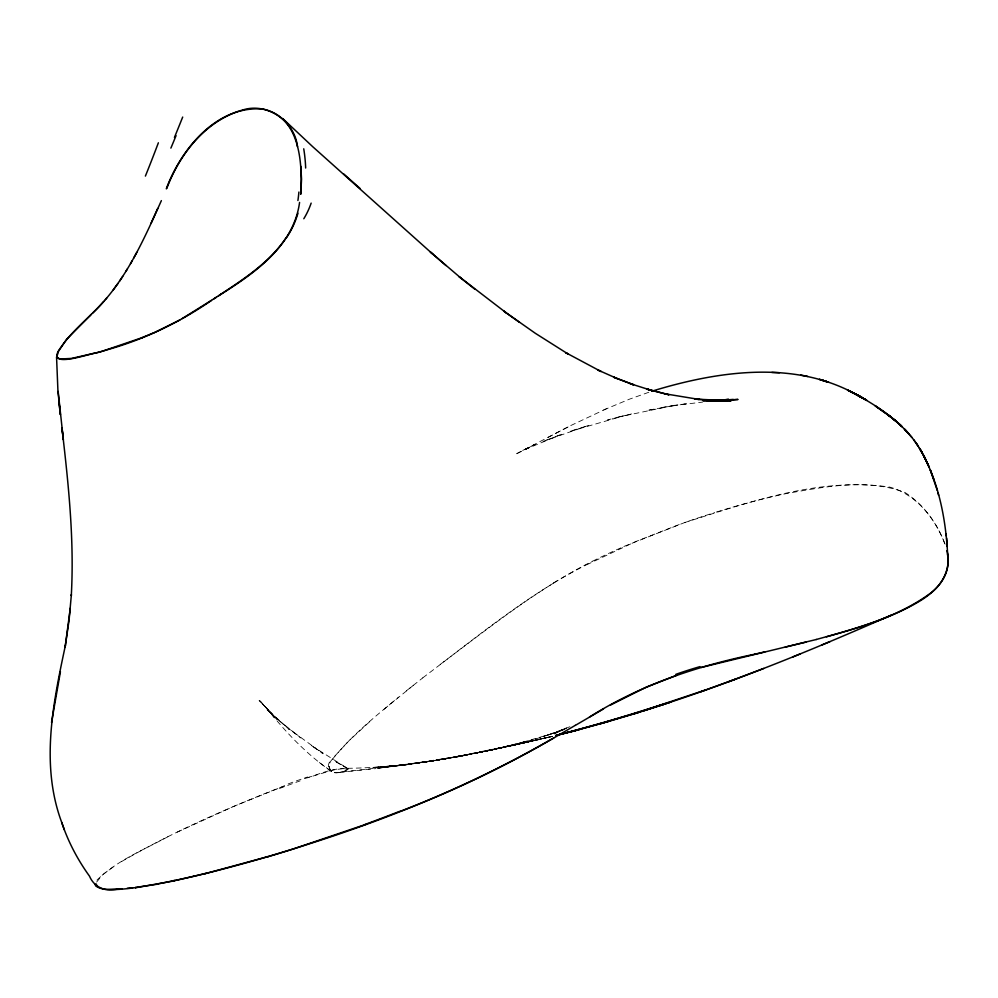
<?xml version="1.0" encoding="UTF-8"?>
<svg xmlns="http://www.w3.org/2000/svg" width="998" height="998" viewBox="0 0 998 998"><rect width="100%" height="100%" fill="white"/><g stroke="black" fill="none" stroke-linecap="round" stroke-linejoin="round"><path stroke-width="0.75" stroke-dasharray="4.99 3.74" d="M329.103 766.377C329.315 775.658 343.362 773.163 348.29 769.059C333.819 766.888 318.649 774.685 304.664 778.477M96.644 882.07L102.619 874.697L115.88 865.079M332.696 758.904C326.309 764.331 329.515 775.084 338.559 772.44M332.546 759.154C355.862 730.274 386.076 707.869 414.532 684.354M334.817 756.072L349.1 740.641L370.72 720.731M96.943 880.111C116.941 860.476 143.837 849.772 168.188 836.598M383.981 709.291L398.639 697.115M406.298 690.865L422.865 677.817M422.69 677.891C465.866 645.357 507.832 610.888 554.127 582.77M440.18 664.443C489.257 627.68 537.498 588.882 592.513 561.163M121.519 861.598C173.515 831.559 228.754 807.507 284.655 785.763M606.871 408.569L570.706 425.572L515.155 454.464L533.868 445.145L521.991 450.747L562.348 433.98L543.062 441.39L588.845 425.323L569.633 431.485L625.833 415.268L613.945 418.237M548.139 437.274L570.706 425.572M525.484 449.312L535.14 444.335L524.399 449.836M586.674 564.793L635.576 541.615L679.251 524.511M177.182 832.157L233.881 806.309L284.68 785.825M566.228 728.103L552.056 734.279L566.427 728.029M603.578 409.978L629.513 399.15L651.619 391.278M623.875 546.455L685.501 522.241A231.174 56.275 -20.3 0 1 704.987 515.679L714.693 512.573M560.851 730.461L563.433 729.401M569.908 726.731L546.692 735.464L564.918 729.264L534.329 739.418M684.316 522.665C750.122 501.969 819.907 476.819 889.767 487.099C916.713 494.571 935.563 519.01 945.106 544.222M304.552 778.602L332.746 770.157L344.185 768.36L348.265 769.071L340.567 772.153M543.299 736.437L552.181 733.667L516.665 743.972L485.24 751.394L524.985 741.701M716.302 512.074L717.911 511.575A230.513 56.113 -20.3 0 1 755.923 500.746L768.186 497.69A231.224 56.287 -20.3 0 1 786.125 493.611C824.897 486.799 867.125 478.117 905.011 492.488C924.21 504.763 938.307 524.936 945.667 546.343M619.471 416.852L607.645 419.884L612.897 418.549M533.032 739.643L501.221 747.776L509.055 745.78M551.769 736.524L473.925 753.652L506.46 746.579L480.437 752.255M511.675 745.805L551.52 736.599L477.131 752.929L552.119 736.387M631.584 413.933L620.045 416.702L675.746 405.063L660.177 407.87L687.647 403.604L670.943 405.887L702.604 402.107M540.13 739.356L530.212 741.539C478.379 753.328 426.071 764.081 372.915 767.474L405.375 764.655L434.18 760.701L464.32 755.474L525.36 742.649M492.575 749.648L499.661 748.051M497.64 748.712L530.212 741.539L477.131 752.929M535.34 740.416L442.264 759.553L515.604 744.97M488.808 750.633L552.405 736.362L491.889 750.009L428.491 761.599M497.116 748.837L438.134 760.114L406.984 764.53L376.67 767.325L406.984 764.53L468.549 754.625L466.627 755.037C426.645 762.684 386.126 767.986 345.37 768.323M467.476 754.837L456.211 757.133L494.696 749.411M654.226 409.118L647.141 410.49L663.658 407.396M485.315 751.332L424.973 762.185L458.618 756.509M436.351 760.376L464.32 755.474M409.018 764.468L377.019 768.348L440.53 759.628L377.755 768.023L409.018 764.468L342.04 771.941M408.756 764.468L439.494 759.877L408.107 764.48L438.134 760.114M431.573 761.1L400.61 765.204L403.242 764.867M339.457 772.427L375.947 768.597M347.516 768.485L334.392 760.825L348.24 768.872L310.74 745.132L323.152 753.752L288.135 728.228L300.822 737.909L277.357 719.146L289.333 729.488L267.926 710.065L277.768 719.745L259.106 700.396L276.808 719.321M331.685 771.604C306.099 753.977 284.592 731.147 265.568 706.721L274.101 717.213L258.956 699.61L275.535 718.485L266.641 708.156M319.31 762.484L330.176 770.518M267.177 709.99L278.504 719.72M592.7 561.15A154.054 29.853 -20.3 0 1 624.012 546.492M328.404 766.801A432.284 36.577 -31.8 0 1 330.313 760.488M288.135 783.941A630.986 29.603 -26.5 0 1 307.584 776.968M279.49 788.52A635.464 28.144 -26.1 0 1 300.149 780.86M553.74 582.82A241.079 48.154 -20 0 1 586.325 564.818M562.984 729.8L554.339 733.929L566.739 728.016L562.984 729.8"/><path stroke-width="1.5" d="M70.297 608.106L65.144 647.028L69.062 620.294L71.382 594.646L71.295 595.569C74.401 539.531 68.413 483.531 61.951 427.942L63.348 439.744L58.158 391.453M65.419 645.344C53.044 703.228 40.282 764.855 61.701 822.364C68.076 841.601 77.619 859.702 89.471 876.132C94.074 886.973 104.603 891.588 115.868 889.642M300.772 194.011L301.546 179.079L300.772 166.304M300.747 194.099C302.619 163.273 300.261 116.766 262.848 109.056C216.466 105.314 181.125 149.151 166.279 188.772M51.522 722.527L60.441 671.642M299.575 202.407C293.487 246.93 253.529 273.839 218.487 295.82M166.741 188.56C179.178 155.189 203.567 123.378 238.123 111.377M157.696 208.482L150.997 223.39M161.377 200.623C143.4 240.68 125.024 282.334 92.627 313.085M136.751 252.444L133.632 258.17M130.513 263.672L132.073 260.952M125.823 271.493L127.382 268.949M122.679 276.446L119.535 281.162M285.977 237.986C269.672 262.137 244.772 278.405 220.882 294.248M117.964 283.432L113.236 289.894M105.326 299.6L106.911 297.753M103.742 301.396C90.07 317.077 73.016 329.739 61.152 346.98C42.877 370.582 88.398 353.791 96.369 352.918A41.816 3.842 -17.5 0 0 107.859 349.599C144.897 339.108 179.79 322.229 211.476 300.423M89.72 315.892L91.23 314.395M89.546 316.141L66.641 339.233L58.52 351.246L56.661 357.409L60.117 359.018L71.569 358.419L99.151 352.107A32.66 3.019 -17.6 0 0 102.158 351.259L142.302 337.611M221.057 294.198L213.622 298.976M216.317 297.292L182.31 318.512M575.397 725.346L603.478 708.954M575.31 725.334L560.888 733.78M589.444 717.088C639.805 685.239 696.766 666.04 754.887 654.177M561.038 733.742C509.691 763.932 456.011 790.154 400.298 811.287M553.678 737.996C476.221 782.981 392.975 817.3 307.696 844.37A227.993 28.493 -18.1 0 1 267.988 856.721M179.865 319.996L153.892 332.845M610.339 705.137L646.155 687.198L676.781 675.234M891.089 615.205C782.532 663.171 671.517 706.996 556.073 735.414M792.724 657.008L800.296 653.902M821.678 645.057L829.974 641.639M728.241 681.859L763.807 668.448M633.056 714.131L705.449 690.017M365.53 824.46L293.711 848.799A230.837 29.341 -18.1 0 1 267.377 856.746A230.051 29.241 -18.1 0 1 216.94 870.63A230.538 29.304 -18.1 0 1 193.587 876.331M699.324 692.263L735.002 679.339M599.86 723.887L670.793 702.018L643.66 710.801M659.104 705.811L665.117 703.927M651.619 391.278C717.15 371.194 793.946 359.579 856.633 394.659L847.576 390.106L856.633 394.659M638.533 712.46L572.004 731.472M268.1 856.583L205.002 873.712M555.936 735.489L609.828 721.08M701.232 667.45L816.339 639.493M826.444 636.811C858.891 627.68 891.888 618.061 920.892 600.409C933.966 592.151 947.015 579.838 948.025 563.433C946.778 522.303 939.318 479.352 916.85 444.147C901.506 421.78 878.153 406.448 854.712 393.674L860.101 396.53L854.712 393.674M816.202 639.506C855.274 628.79 895.88 618.024 929.25 594.109C943.048 584.591 951.468 567.351 946.927 550.709M555.923 735.476L580.898 729.101M556.173 735.401L576.545 730.299M805.86 642.126L785.152 647.153M173.64 880.885L193.6 876.331M755.124 654.114L764.905 651.869M171.656 881.321L135.553 887.771M158.383 884.053L135.366 887.459M127.145 888.32L132.622 887.783M713.969 401.046L733.293 399.387M121.831 888.744C113.298 888.594 102.944 891.376 95.633 885.887L95.147 884.265M718.261 400.759L738.058 399.45L713.894 401.046L726.769 400.635L702.891 400.685L722.552 400.622M726.769 400.635L706.821 400.472L731.11 400.822L695.107 399.1L699.236 399.45L665.204 393.836L647.24 389.195L650.833 390.206L630.075 383.619L633.481 384.717L613.695 377.219L633.481 384.717M779.413 372.728L771.853 372.441M695.107 399.1L719.483 401.096M800.733 375.061L807.856 376.446M665.204 393.836L669.009 394.796L647.24 389.195M616.914 378.454L598.027 370.071L601.046 371.506L565.679 352.631L568.386 354.203L535.29 333.27L503.815 311.139L519.397 322.292M852.966 392.763L858.367 395.595M861.798 397.478L856.434 394.584L863.482 398.439L858.143 395.507M885.85 413.247L875.184 405.837L891.75 417.713L887.122 414.195M506.211 312.836L459.105 276.671L474.799 289.171M890.852 417.039L888.382 415.131L896.553 421.667L892.075 418M445.981 265.568L430.238 251.895L461.6 278.679M895.618 420.931L893.272 418.973L899.984 424.699M432.82 254.141L312.786 146.768L282.696 118.525M360.303 188.647L343.537 173.814M908.168 433.07L904.288 428.853L911.91 437.423M905.311 429.901L909.141 434.142M916.027 443.025L918.385 446.43L913.632 439.631M919.121 447.578L921.977 452.406L921.291 451.233M934.028 479.976L930.323 469.996L937.371 490.629M61.701 822.364L64.334 829.787M96.295 884.003L96.744 885.65M938.02 492.962L938.594 495.295M297.491 146.818C294.872 121.082 266.678 101.659 241.94 110.254A31.662 17.789 -28.2 0 0 239.096 111.052M946.042 534.042L946.366 536.076M947.526 553.927L947.925 557.121M59.019 403.017L60.391 414.694L57.934 390.979L56.549 356.885M947.314 546.517L946.628 538.109M153.405 332.933A119.573 13.585 -17.1 0 1 141.828 337.673M297.965 213.235A672.365 228.829 42.5 0 1 286.164 238.148M311.151 203.118A610.165 204.827 44.3 0 1 303.804 218.737M303.741 148.802A639.681 263.235 24 0 1 305.65 168.013M182.696 117.065A778.976 61.14 -72.3 0 1 174.438 137.45M158.37 142.801A603.341 81.611 -76.9 0 1 145.384 176.097M675.771 674.374A1642.933 587.697 31 0 1 700.134 666.589M136.077 887.559A203.53 23.565 -17.5 0 1 116.279 889.492M205.476 873.45A231.124 28.156 -17.9 0 1 172.205 881.059M176.047 135.678A812.123 88.373 -73.9 0 1 170.883 148.116M298.901 192.04A606.909 180.513 53.8 0 1 297.915 200.523M174.55 880.411A107.397 12.999 -18.1 0 1 159.331 883.629M399.649 811.349A278.03 29.803 -18.3 0 1 365.043 824.46M728.503 399.4L713.894 400.959L728.503 399.4M826.107 381.461L819.558 379.377L826.107 381.461M828.614 382.296L822.29 380.213L828.614 382.296M853.065 392.838L851.257 391.94L854.862 393.748L849.398 390.979L853.065 392.838M865.141 399.412L859.827 396.443L865.141 399.412M866.775 400.385L861.499 397.379L866.775 400.385M901.094 425.722L896.765 421.929L901.094 425.722M902.18 426.757L897.901 422.927L902.18 426.757M922.639 453.579L919.819 448.738L922.639 453.579M928.29 465.218L923.275 454.751L928.29 465.218M929.35 467.6L924.485 457.121L929.35 467.6"/></g></svg>
